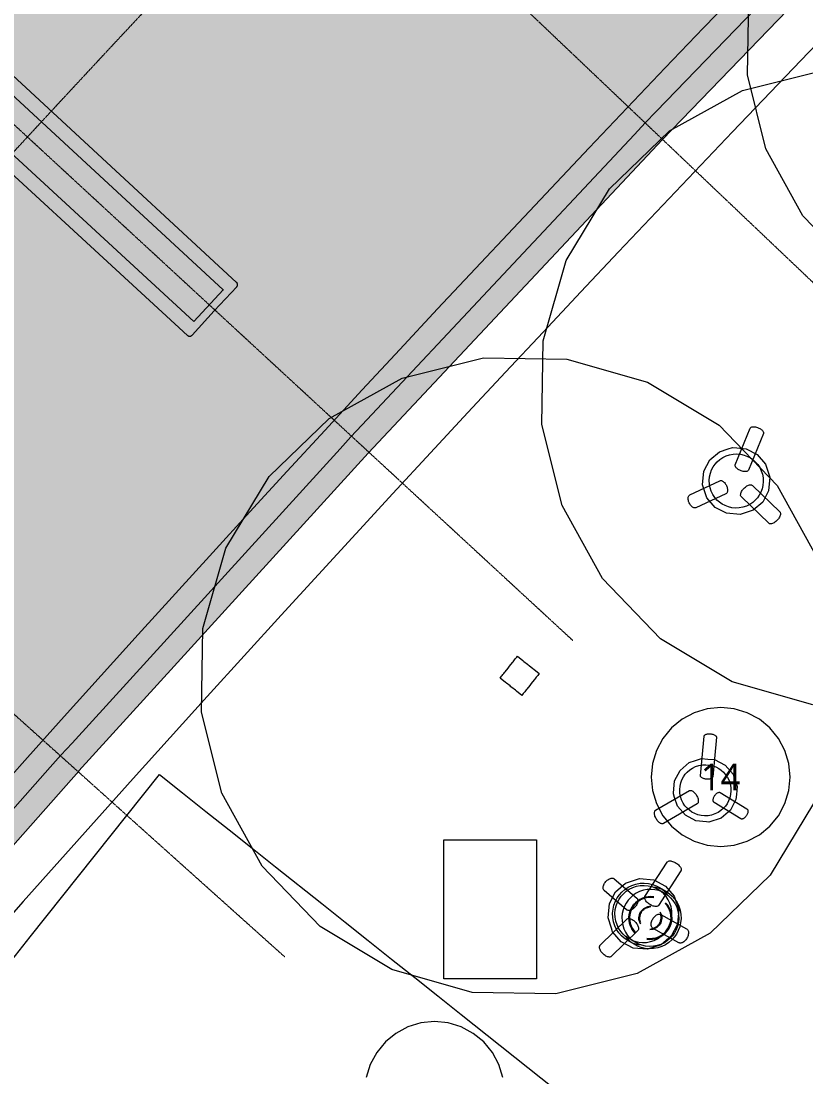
# Model space of a CAD drawing. Header units: millimetres. Extents: x -31757 to 121236, y -27283 to 59400.
# Drawn here: x 61016 to 66088, y 28250 to 35077 of the extents above; entities that cross this region are included whole.
import ezdxf

# ---------------------------------------------------------------- set-up
doc = ezdxf.new("R2010")
doc.units = ezdxf.units.MM
doc.linetypes.add('DASHDOT', pattern=[3.556, 2.54, -0.508, 0, -0.508])
for name, color, linetype, lineweight in [('10_見えがかり', 7, 'Continuous', 13), ('40_通り芯', 1, 'DASHDOT', 9), ('41_通り芯の符号', 1, 'Continuous', 13)]:
    doc.layers.add(name, color=color, linetype=linetype, lineweight=lineweight)
doc.styles.add('JP', font='NotoSansCJKjp-Regular.otf')

msp = doc.modelspace()

# ---------------------------------------------------------------- hatches: boundary and pattern name
at = {"layer": '10_見えがかり'}
msp.add_hatch(color=8, dxfattribs=at).paths.add_polyline_path([(40065.8, 29151), (40066.1, 29150.7), (40327.1, 28949.1), (40328.7, 28948), (40330.4, 28947), (40332.2, 28946.2), (40334, 28945.6), (40335.9, 28945.2), (40337.9, 28945), (40339.9, 28944.9), (40341.8, 28945.1), (40343.7, 28945.4), (40345.6, 28946), (40347.5, 28946.7), (40349.2, 28947.6), (40350.9, 28948.6), (40352.4, 28949.8), (40353.8, 28951.2), (40355.1, 28952.7), (40882.9, 29633), (41480, 30395.1), (42080.6, 31154.4), (42684.8, 31910.9), (43292.6, 32664.5), (43903.9, 33415.2), (44518.8, 34163), (45137.2, 34907.9), (45759.1, 35650), (46384.5, 36389), (47013.3, 37125.1), (47645.6, 37858.3), (48281.4, 38588.4), (48920.6, 39315.6), (49563.2, 40039.7), (50209.3, 40760.8), (50858.7, 41478.8), (51511.5, 42193.7), (52167.7, 42905.6), (52827.2, 43614.4), (53490, 44320), (54156.2, 45022.6), (54825.7, 45721.9), (55498.4, 46418.1), (56174.5, 47111.2), (56853.8, 47801), (57536.3, 48487.6), (58222.1, 49171), (58911.1, 49851.2), (59603.3, 50528.1), (60298.6, 51201.7), (60374.8, 51274.8), (60376.2, 51276.3), (60377.4, 51277.8), (60378.4, 51279.5), (60379.3, 51281.3), (60380, 51283.1), (60380.5, 51285), (60380.8, 51286.9), (60381, 51288.9), (60380.9, 51290.8), (60380.7, 51292.8), (60380.2, 51294.7), (60379.6, 51296.6), (60378.8, 51298.4), (60377.8, 51300.1), (60376.7, 51301.7), (60375.4, 51303.1), (60146.7, 51540.7), (60146.4, 51541), (60146.7, 51541.4), (60833.4, 52199.6), (61523.6, 52855.1), (62216.8, 53507.4), (62913, 54156.4), (63612.2, 54802.2), (64314.4, 55444.8), (65019.2, 56083.8), (65019.6, 56084.1), (65019.9, 56083.8), (65254.1, 55824.3), (66795, 54116.9), (66795, 54116.8), (75537.8, 44429), (75538.1, 44428.7), (75537.8, 44428.3), (75105, 44023.6), (75104.9, 44023.5), (73057.4, 42142.5), (73057.2, 42142.3), (71040.6, 40228.6), (71040.4, 40228.4), (69052.1, 38285.4), (69051.8, 38285.2), (67092.1, 36313.2), (67091.9, 36313), (65161.3, 34312.7), (65161.1, 34312.4), (63259.9, 32284), (63259.7, 32283.8), (61388.4, 30227.8), (61388.2, 30227.6), (59547.2, 28144.4), (59547, 28144.1), (57736.7, 26034.2), (57736.5, 26034), (55957.3, 23897.8), (55957.1, 23897.6), (54209.3, 21735.6), (54209.1, 21735.4), (52493.2, 19548.1), (52493, 19547.9), (50809.2, 17335.7), (50809, 17335.4), (49157.8, 15098.8), (49157.6, 15098.5), (47539.3, 12838), (47539.1, 12837.8), (45954.1, 10553.8), (45953.9, 10553.6), (44402.4, 8246.6), (44402.2, 8246.4), (42884.7, 5917), (42884.5, 5916.8), (41401.3, 3565.6), (41401.2, 3565.4), (40433.8, 2047.8), (40433.5, 2047.4), (40433, 2047.5), (34030.2, 4749.4), (34030.2, 4749.4), (26699.8, 7843.7), (26699.5, 7843.8), (26030.8, 8156.6), (26029.7, 8157.2), (26026.2, 8159.4), (26025.8, 8159.7), (26026, 8160.1), (26672.5, 9168.4), (26672.6, 9168.6), (28072.1, 11401.4), (28073.1, 11403.1), (28073.8, 11404.9), (28074.5, 11406.8), (28074.9, 11408.7), (28075.1, 11410.7), (28075.1, 11412.7), (28075, 11414.6), (28074.6, 11416.6), (28074.1, 11418.5), (28073.4, 11420.3), (28072.5, 11422), (28071.4, 11423.7), (28070.2, 11425.2), (28068.8, 11426.7), (28067.3, 11427.9), (28065.7, 11429), (27872.5, 11548.5), (27872.1, 11548.7), (27872.4, 11549.1), (28386.1, 12375.7), (28904.1, 13200.3), (29425.9, 14022.4), (29951.7, 14842.1), (30481.3, 15659.2), (31014.8, 16473.8), (31552.1, 17285.9), (32093.3, 18095.5), (32638.3, 18902.5), (33187.1, 19706.8), (33739.7, 20508.6), (34296.1, 21307.8), (34856.3, 22104.3), (35420.2, 22898.1), (35987.9, 23689.3), (36559.3, 24477.8), (37134.5, 25263.5), (37713.4, 26046.5), (38295.9, 26826.8), (38882.2, 27604.3), (39472.1, 28379.1), (40065.5, 29150.6)])

# ---------------------------------------------------------------- linework, layer by layer
for points in [[(66795, 54116.8), (75537.8, 44429), (75538.1, 44428.7), (75537.8, 44428.3), (75105, 44023.6), (75104.9, 44023.5), (73057.4, 42142.5), (73057.2, 42142.3), (71040.6, 40228.6), (71040.4, 40228.4), (69052.1, 38285.4), (69051.8, 38285.2), (67092.1, 36313.2), (67091.9, 36313), (65161.3, 34312.7), (65161.1, 34312.4), (63259.9, 32284), (63259.7, 32283.8), (61388.4, 30227.8), (61388.2, 30227.6), (59547.2, 28144.4)], [(53355.1, 41229.5), (53355.4, 41229.8), (53556.6, 41447.7), (53557, 41448), (53557.3, 41447.7), (62322.3, 33340.5), (62322.6, 33340.1), (62323, 33339.8), (62322.7, 33339.4), (62133.3, 33134.4), (62132.9, 33134.1), (62132.6, 33134.4), (53355.8, 41228.8), (53355.4, 41229.1), (53355.1, 41229.5)], [(53503.6, 40957.8), (62092.1, 33044.7), (62093.6, 33043.5), (62095.3, 33042.4), (62097, 33041.4), (62098.8, 33040.7), (62100.7, 33040.1), (62102.6, 33039.7), (62104.6, 33039.5), (62106.5, 33039.5), (62108.5, 33039.6), (62110.4, 33040), (62112.3, 33040.6), (62114.1, 33041.3), (62115.9, 33042.3), (62117.5, 33043.3), (62119.1, 33044.6), (62120.5, 33046), (62263.8, 33203.4), (62263.9, 33203.6), (62409.8, 33359.2), (62411.1, 33360.7), (62412.2, 33362.4), (62413.1, 33364.1), (62413.9, 33365.9), (62414.5, 33367.8), (62414.9, 33369.7), (62415.1, 33371.7), (62415.2, 33373.6), (62415, 33375.6), (62414.7, 33377.5), (62414.1, 33379.4), (62413.4, 33381.3), (62412.5, 33383), (62411.4, 33384.7), (62410.2, 33386.2), (62408.8, 33387.6), (53839.6, 41321.5)], [(66912.7, 36349), (65121.4, 34492.9), (65049.3, 34419.3), (65048.9, 34418.9), (64979.9, 34344.2), (63218.4, 32464.8), (63146.3, 32389), (63146, 32388.6), (63077.1, 32311.8), (61345, 30408.8), (61273.3, 30331.1), (61273, 30330.7), (61204.6, 30252.2), (59501.5, 28325)], [(60818, 30048.4), (61056.1, 30314.8), (61294.7, 30580.8), (61533.8, 30846.3), (61773.3, 31111.4), (62013.4, 31376), (62254, 31640.1), (62495.1, 31903.9), (62736.6, 32167.1), (62978.7, 32429.9), (63221.2, 32692.3), (63464.3, 32954.2), (63707.8, 33215.6), (63951.8, 33476.6), (64196.4, 33737.1), (64441.4, 33997.2), (64686.9, 34256.8), (64932.8, 34515.9), (65179.3, 34774.6), (65426.2, 35032.8), (65673.7, 35290.6)], [(69466.2, 35157), (69457.6, 34663.7), (69321.6, 34189.4), (69067.5, 33766.5), (68712.6, 33423.8), (68281.1, 33184.6), (67802.3, 33065.2), (67309, 33073.8), (66834.7, 33209.8), (66411.8, 33463.9), (66069.1, 33818.8), (65829.9, 34250.4), (65710.5, 34729.1), (65719.1, 35222.4)], [(66353.3, 35131.1), (66106.1, 34874.6), (65859.5, 34617.7), (65613.3, 34360.3), (65367.6, 34102.4), (65122.4, 33844.1), (64877.7, 33585.3), (64633.5, 33326.1), (64389.7, 33066.4), (64146.5, 32806.2), (63903.7, 32545.6), (63661.4, 32284.5), (63419.6, 32023), (63178.3, 31761), (62937.5, 31498.6), (62697.2, 31235.7), (62457.4, 30972.4), (62218.1, 30708.6), (61979.3, 30444.4), (61740.9, 30179.7), (61503.1, 29914.6), (61265.8, 29649), (61028.9, 29383), (60792.6, 29116.5)], [(66132.3, 30655.9), (65612.8, 30804.8), (65149.6, 31083.1), (64774.3, 31471.8), (64512.3, 31944.5), (64381.6, 32468.8), (64391, 33009.1), (64539.9, 33528.5), (64818.3, 33991.7), (65207, 34367.1), (65679.6, 34629.1), (66203.9, 34759.8)], [(66136.5, 30017.8), (65858.2, 29554.6), (65469.4, 29179.3), (64996.8, 28917.3), (64472.5, 28786.5), (63932.2, 28796), (63412.7, 28944.9), (62949.5, 29223.2), (62574.2, 29612), (62312.2, 30084.6), (62181.5, 30608.9), (62190.9, 31149.2), (62339.8, 31668.6), (62618.2, 32131.8), (63006.9, 32507.2), (63479.5, 32769.2), (64003.8, 32899.9)], [(64003.8, 32899.9), (64544.1, 32890.5), (65063.6, 32741.6), (65526.8, 32463.2), (65902.1, 32074.5), (66164.1, 31601.9)], [(65742.4, 32453.8), (65747.2, 32454.3), (65752.4, 32454.4), (65757.9, 32453.9), (65763.6, 32452.9), (65769.3, 32451.6), (65774.8, 32449.9), (65780, 32447.9), (65785.1, 32445.6), (65790.2, 32443), (65795.2, 32439.9), (65799.9, 32436.6), (65804.2, 32433.1), (65807.8, 32429.4), (65810.8, 32425.7), (65813.1, 32422), (65814.5, 32418.5), (65815.2, 32415.2), (65815.1, 32412.3), (65814.4, 32409.7), (65717.3, 32173.4), (65715.9, 32171), (65713.9, 32168.9), (65711.1, 32167), (65707.6, 32165.6), (65703.5, 32164.5), (65698.7, 32164), (65693.5, 32164), (65688, 32164.5), (65682.3, 32165.4), (65676.6, 32166.8), (65671.1, 32168.5), (65665.9, 32170.5), (65660.8, 32172.7), (65655.7, 32175.4), (65650.7, 32178.4), (65646, 32181.7), (65641.7, 32185.3), (65638, 32189), (65635, 32192.7), (65632.8, 32196.4), (65631.3, 32199.9), (65630.7, 32203.1), (65630.7, 32206.1), (65631.4, 32208.7), (65728.6, 32445), (65729.9, 32447.3), (65732, 32449.4), (65734.7, 32451.3), (65738.2, 32452.8), (65742.4, 32453.8)], [(65529.3, 32292.6), (65585.4, 32311), (65613.5, 32320.3), (65641.4, 32317.7), (65701.7, 32312.2), (65774.2, 32274.2), (65827.6, 32212.1), (65827.6, 32212.1), (65845, 32159.4), (65855.3, 32127.9), (65853.3, 32105.8), (65847.3, 32039.6), (65809.2, 31967.1), (65747.1, 31913.7), (65663, 31886.1), (65574.7, 31894.1), (65502.2, 31932.2), (65448.8, 31994.2), (65421.1, 32078.4), (65429.2, 32166.7), (65467.2, 32239.2), (65529.3, 32292.6)], [(65489.1, 32194.8), (65501.3, 32212.1), (65515.4, 32227.8), (65532, 32242.2), (65551, 32254.9), (65572, 32265.2), (65594.7, 32272.7), (65618.4, 32277), (65642.5, 32278.1), (65666.3, 32275.9), (65689.1, 32270.6), (65710.4, 32262.6), (65729.9, 32252.2), (65747.2, 32240.1), (65762.9, 32226), (65777.3, 32209.4), (65789.9, 32190.4), (65800.2, 32169.3), (65807.7, 32146.7), (65812.1, 32123), (65813.2, 32098.9), (65811, 32075.1), (65805.7, 32052.3), (65797.6, 32030.9), (65787.3, 32011.5), (65775.2, 31994.2), (65761.1, 31978.5), (65744.4, 31964.1), (65725.5, 31951.5), (65704.4, 31941.2), (65681.7, 31933.7), (65658, 31929.3), (65634, 31928.2), (65610.2, 31930.4), (65587.3, 31935.7), (65566, 31943.8), (65546.6, 31954.1), (65529.3, 31966.2), (65513.6, 31980.3), (65499.2, 31996.9), (65486.5, 32015.9), (65476.2, 32037), (65468.7, 32059.6), (65464.3, 32083.4), (65463.3, 32107.4), (65465.5, 32131.2), (65470.8, 32154), (65478.8, 32175.4), (65489.1, 32194.8)], [(65328.1, 31998.5), (65329.2, 32002.8), (65330.9, 32006.5), (65332.9, 32009.5), (65335.2, 32011.8), (65337.8, 32013.3), (65532.6, 32104.6), (65535.5, 32105.6), (65538.8, 32105.9), (65542.4, 32105.6), (65546.2, 32104.4), (65550.3, 32102.5), (65554.4, 32099.9), (65558.5, 32096.5), (65562.4, 32092.5), (65566.1, 32088.1), (65569.4, 32083.3), (65572.3, 32078.4), (65574.8, 32073.5), (65577, 32068.4), (65578.9, 32063), (65580.5, 32057.4), (65581.5, 32051.7), (65582.1, 32046.2), (65582, 32040.9), (65581.4, 32036), (65580.3, 32031.7), (65578.7, 32028), (65576.7, 32025), (65574.3, 32022.7), (65571.7, 32021.1), (65376.9, 31929.9), (65374, 31928.9), (65370.8, 31928.6), (65367.2, 31928.9), (65363.3, 31930), (65359.3, 31931.9), (65355.2, 31934.6), (65351.1, 31938), (65347.2, 31941.9), (65343.5, 31946.4), (65340.2, 31951.1), (65337.2, 31956), (65334.7, 31961), (65332.5, 31966.1), (65330.6, 31971.5), (65329.1, 31977.1), (65328, 31982.8), (65327.5, 31988.3), (65327.5, 31993.6), (65328.1, 31998.5)], [(65666.9, 32018.8), (65668.1, 32024.1), (65670.1, 32029.6), (65672.7, 32035.2), (65675.9, 32040.7), (65679.6, 32046), (65683.6, 32051), (65687.7, 32055.6), (65692.1, 32059.9), (65697, 32064.1), (65702.1, 32068), (65707.5, 32071.4), (65713, 32074.3), (65718.4, 32076.4), (65723.6, 32077.9), (65728.5, 32078.6), (65732.8, 32078.5), (65736.6, 32077.7), (65739.7, 32076.3), (65742.3, 32074.4), (65919.3, 31904.3), (65921.3, 31901.8), (65922.9, 31898.7), (65923.8, 31895), (65924.1, 31890.6), (65923.6, 31885.8), (65922.3, 31880.5), (65920.4, 31875), (65917.7, 31869.4), (65914.5, 31863.9), (65910.9, 31858.6), (65906.9, 31853.6), (65902.7, 31849), (65898.3, 31844.7), (65893.5, 31840.5), (65888.3, 31836.7), (65882.9, 31833.2), (65877.4, 31830.4), (65872, 31828.2), (65866.8, 31826.7), (65862, 31826.1), (65857.7, 31826.1), (65853.9, 31826.9), (65850.7, 31828.3), (65848.2, 31830.3), (65671.2, 32000.3), (65669.1, 32002.8), (65667.6, 32005.9), (65666.6, 32009.6), (65666.4, 32014), (65666.9, 32018.8)], [(64163, 30893.4), (64167.7, 30899.3), (64172.4, 30905.1), (64191.1, 30928.6), (64195.7, 30934.5), (64200.4, 30940.4), (64205.1, 30946.2), (64209.7, 30952.1), (64214.4, 30958), (64219.1, 30963.8), (64223.7, 30969.7), (64259, 30941.7), (64264.8, 30937), (64288.3, 30918.3), (64294.2, 30913.7), (64300, 30909), (64323.5, 30890.3), (64329.4, 30885.7), (64364.6, 30857.6), (64359.9, 30851.8), (64355.3, 30845.9), (64350.6, 30840), (64345.9, 30834.2), (64341.3, 30828.3), (64336.6, 30822.4), (64331.9, 30816.6), (64313.3, 30793.1), (64308.6, 30787.2), (64303.9, 30781.3), (64285.2, 30757.9), (64280.6, 30752), (64275.9, 30746.1), (64271.2, 30740.3), (64266.6, 30734.4), (64261.9, 30728.5), (64257.2, 30722.6), (64252.6, 30716.8), (64217.3, 30744.8), (64211.5, 30749.5), (64188, 30768.1), (64182.1, 30772.8), (64176.3, 30777.5), (64152.8, 30796.1), (64146.9, 30800.8), (64111.7, 30828.8), (64116.4, 30834.7), (64121, 30840.6), (64125.7, 30846.4), (64130.4, 30852.3), (64135, 30858.2), (64139.7, 30864), (64144.4, 30869.9), (64163, 30893.4)], [(65408.9, 30189.6), (65407.5, 30192), (65406.8, 30194.3), (65406.7, 30196.5), (65430.4, 30453.7), (65430.9, 30455.8), (65432, 30458), (65433.8, 30460), (65436.3, 30462), (65439.5, 30463.7), (65443.2, 30465.3), (65447.5, 30466.5), (65452.2, 30467.4), (65457.1, 30468), (65462.1, 30468.2), (65467, 30468.2), (65471.8, 30467.9), (65476.6, 30467.3), (65481.4, 30466.5), (65486.3, 30465.3), (65491, 30463.8), (65495.4, 30462.1), (65499.4, 30460.1), (65502.8, 30457.9), (65505.6, 30455.6), (65507.7, 30453.2), (65509.1, 30450.9), (65509.8, 30448.6), (65509.9, 30446.4), (65486.1, 30189.1), (65485.6, 30187), (65484.5, 30184.9), (65482.7, 30182.8), (65480.2, 30180.9), (65477.1, 30179.1), (65473.3, 30177.6), (65469, 30176.4), (65464.4, 30175.4), (65459.5, 30174.9), (65454.5, 30174.6), (65449.5, 30174.7), (65444.7, 30175), (65440, 30175.5), (65435.1, 30176.4), (65430.2, 30177.6), (65425.5, 30179), (65421.1, 30180.8), (65417.1, 30182.8), (65413.7, 30185), (65410.9, 30187.3), (65408.9, 30189.6)], [(65240.1, 30163.4), (65276.1, 30232), (65334.9, 30282.6), (65374.2, 30295.5), (65414.7, 30308.8), (65455, 30305.2), (65498.3, 30301.2), (65567, 30265.2), (65617.6, 30206.4), (65617.6, 30206.4), (65627.8, 30175.2), (65643.8, 30126.6), (65639.1, 30075), (65636.2, 30043), (65600.1, 29974.3), (65541.3, 29923.7), (65461.5, 29897.5), (65445.9, 29898.9), (65377.9, 29905.1), (65309.3, 29941.2), (65258.7, 30000), (65240, 30056.9), (65232.4, 30079.7), (65233, 30085.5), (65240.1, 30163.4), (65240.1, 30163.4)], [(65297, 30189.9), (65308.5, 30206.3), (65321.9, 30221.1), (65337.6, 30234.8), (65355.6, 30246.7), (65375.5, 30256.5), (65396.9, 30263.6), (65419.4, 30267.7), (65442.2, 30268.7), (65464.7, 30266.6), (65486.3, 30261.6), (65506.5, 30254), (65524.9, 30244.2), (65541.2, 30232.8), (65556, 30219.4), (65569.7, 30203.7), (65581.7, 30185.7), (65591.4, 30165.8), (65598.5, 30144.4), (65602.6, 30121.9), (65603.7, 30099.1), (65601.6, 30076.6), (65596.6, 30055), (65589, 30034.8), (65579.2, 30016.4), (65567.7, 30000.1), (65554.4, 29985.2), (65538.6, 29971.6), (65520.7, 29959.6), (65500.7, 29949.9), (65479.3, 29942.8), (65456.9, 29938.6), (65434.1, 29937.6), (65411.6, 29939.7), (65390, 29944.7), (65369.8, 29952.3), (65351.4, 29962.1), (65335, 29973.6), (65320.2, 29986.9), (65306.5, 30002.7), (65294.6, 30020.6), (65284.8, 30040.5), (65277.7, 30062), (65273.6, 30084.4), (65272.6, 30107.2), (65274.7, 30129.7), (65279.7, 30151.3), (65287.3, 30171.5), (65297, 30189.9)], [(60955.2, 29005.1), (61074.5, 29155.1), (61909.7, 30205.1), (62059.7, 30085.8), (62209.7, 29966.5), (62359.7, 29847.2), (62509.7, 29727.9), (62659.7, 29608.6), (62959.7, 29369.9), (63109.7, 29250.6), (63259.7, 29131.3), (63409.7, 29012), (63559.7, 28892.7), (63709.7, 28773.3), (63859.7, 28654), (64459.7, 28176.8)], [(65111, 29966.5), (65112.6, 29969.7), (65114.7, 29972.3), (65117.1, 29974.1), (65335.3, 30100.9), (65338.1, 30102.1), (65341.3, 30102.7), (65344.9, 30102.5), (65349, 30101.5), (65353.3, 30099.7), (65357.7, 30097.1), (65362.3, 30093.8), (65366.7, 30089.8), (65371, 30085.3), (65374.9, 30080.5), (65378.5, 30075.5), (65381.7, 30070.4), (65384.5, 30065.1), (65387.1, 30059.5), (65389.4, 30053.7), (65391.2, 30047.7), (65392.4, 30041.9), (65393.1, 30036.3), (65393.1, 30031.1), (65392.6, 30026.5), (65391.4, 30022.5), (65389.8, 30019.3), (65387.7, 30016.7), (65385.3, 30014.9), (65167.1, 29888.1), (65164.3, 29886.9), (65161.1, 29886.3), (65157.5, 29886.5), (65153.5, 29887.5), (65149.1, 29889.3), (65144.7, 29891.9), (65140.1, 29895.2), (65135.7, 29899.2), (65131.4, 29903.7), (65127.5, 29908.5), (65123.9, 29913.5), (65120.7, 29918.6), (65117.9, 29923.9), (65115.3, 29929.5), (65113, 29935.3), (65111.2, 29941.3), (65110, 29947.1), (65109.3, 29952.7), (65109.3, 29957.9), (65109.8, 29962.5), (65111, 29966.5)], [(65488.9, 30040.9), (65489.4, 30045.2), (65490.4, 30049.7), (65491.8, 30054.2), (65493.5, 30058.6), (65495.6, 30062.9), (65497.8, 30066.8), (65500.3, 30070.7), (65503.1, 30074.4), (65506.3, 30078), (65509.6, 30081.3), (65513.2, 30084.2), (65516.8, 30086.6), (65520.3, 30088.5), (65523.8, 30089.7), (65527, 30090.3), (65529.9, 30090.3), (65532.5, 30089.8), (65534.7, 30088.7), (65707.6, 29983.5), (65709.5, 29982), (65711.2, 29979.9), (65712.6, 29977.3), (65713.5, 29974.2), (65714, 29970.6), (65714, 29966.6), (65713.5, 29962.3), (65712.5, 29957.8), (65711.1, 29953.3), (65709.4, 29948.9), (65707.3, 29944.6), (65705.1, 29940.6), (65702.6, 29936.8), (65699.8, 29933.1), (65696.6, 29929.5), (65693.3, 29926.2), (65689.7, 29923.2), (65686.1, 29920.8), (65682.6, 29919), (65679.1, 29917.8), (65675.9, 29917.2), (65673, 29917.2), (65670.4, 29917.7), (65668.2, 29918.7), (65495.3, 30024), (65493.4, 30025.5), (65491.7, 30027.5), (65490.3, 30030.1), (65489.4, 30033.3), (65488.9, 30036.9), (65488.9, 30040.9)], [(63998.1, 29783.3), (64048.1, 29783.2), (64098.1, 29783.2), (64148.1, 29783.2), (64198.1, 29783.2), (64298.1, 29783.2), (64348.1, 29783.2), (64348.1, 29708.2), (64348.1, 29633.2), (64348.1, 29558.2), (64348.1, 29483.2), (64348.1, 29408.2), (64348.1, 29333.2), (64348.1, 29183.2), (64348.1, 29108.2), (64348.1, 29033.2), (64348, 28958.2), (64348, 28883.2), (64298, 28883.2), (64248, 28883.2), (64198, 28883.2), (64148, 28883.2), (64048, 28883.2), (63948, 28883.3), (63898, 28883.3), (63848, 28883.3), (63798, 28883.3), (63748, 28883.3), (63748.1, 29033.3), (63748.1, 29108.3), (63748.1, 29183.3), (63748.1, 29258.3), (63748.1, 29333.3), (63748.1, 29408.3), (63748.1, 29483.3), (63748.1, 29558.3), (63748.1, 29633.3), (63748.1, 29783.3), (63798.1, 29783.3), (63998.1, 29783.3)], [(65191.7, 29639.2), (65193.7, 29641.6), (65196.4, 29643.6), (65199.9, 29645.1), (65204.1, 29646.1), (65209, 29646.4), (65214.5, 29646.1), (65220.4, 29645.1), (65226.4, 29643.5), (65232.6, 29641.3), (65238.7, 29638.6), (65244.5, 29635.6), (65249.9, 29632.3), (65255.1, 29628.7), (65260.3, 29624.7), (65265.2, 29620.3), (65269.8, 29615.6), (65273.8, 29610.7), (65277.1, 29605.8), (65279.7, 29601), (65281.4, 29596.4), (65282.2, 29592.1), (65282.3, 29588.3), (65281.6, 29585), (65280.2, 29582.2), (65136.5, 29358.8), (65134.5, 29356.4), (65131.7, 29354.4), (65128.2, 29352.8), (65124, 29351.8), (65119.1, 29351.5), (65113.6, 29351.8), (65107.8, 29352.8), (65101.7, 29354.5), (65095.5, 29356.7), (65089.5, 29359.3), (65083.7, 29362.4), (65078.2, 29365.6), (65073, 29369.2), (65067.9, 29373.2), (65062.9, 29377.6), (65058.4, 29382.3), (65054.4, 29387.2), (65051, 29392.1), (65048.5, 29396.9), (65046.8, 29401.5), (65045.9, 29405.8), (65045.8, 29409.6), (65046.6, 29413), (65047.9, 29415.8), (65191.7, 29639.2)], [(64778, 29474.4), (64778.6, 29479.9), (64779.9, 29485.6), (64781.9, 29491.4), (64784.5, 29497.1), (64787.6, 29502.6), (64791.1, 29507.7), (64794.9, 29512.4), (64799, 29516.8), (64803.5, 29521), (64808.4, 29524.9), (64813.7, 29528.3), (64819.1, 29531.2), (64824.5, 29533.3), (64829.9, 29534.7), (64834.9, 29535.3), (64839.5, 29535.1), (64843.7, 29534.2), (64847.2, 29532.6), (64850.2, 29530.5), (64994.7, 29406.2), (64997.3, 29403.5), (64999.3, 29400.2), (65000.9, 29396.3), (65001.8, 29391.7), (65001.9, 29386.7), (65001.4, 29381.2), (65000.1, 29375.5), (64998.1, 29369.7), (64995.5, 29364), (64992.3, 29358.6), (64988.8, 29353.4), (64985.1, 29348.8), (64981, 29344.4), (64976.5, 29340.1), (64971.5, 29336.2), (64966.3, 29332.8), (64960.9, 29329.9), (64955.4, 29327.8), (64950.1, 29326.4), (64945.1, 29325.8), (64940.5, 29326.1), (64936.3, 29327), (64932.7, 29328.5), (64929.8, 29330.6), (64785.2, 29454.9), (64782.7, 29457.6), (64780.6, 29460.9), (64779.1, 29464.8), (64778.2, 29469.4), (64778, 29474.4)], [(65012, 29531.7), (65104.9, 29523.3), (65181.2, 29483.2), (65237.4, 29417.9), (65266.6, 29329.2), (65262.8, 29287.7), (65258.1, 29236.3), (65218.1, 29160), (65152.7, 29103.8), (65064.1, 29074.7), (64971.2, 29083.1), (64894.9, 29123.2), (64838.7, 29188.5), (64831.4, 29210.8), (64809.5, 29277.2), (64818, 29370.1), (64858.1, 29446.4), (64923.4, 29502.6), (65012, 29531.7)], [(64899.1, 29445.1), (64918, 29461.6), (64939.7, 29476), (64963.6, 29487.8), (64989.4, 29496.4), (65016.4, 29501.5), (65043.8, 29502.8), (65070.8, 29500.3), (65096.7, 29494.3), (65120.9, 29485.2), (65143, 29473.5), (65187.6, 29447.7), (65207.2, 29433.9), (65225, 29417.8), (65241.3, 29398.9), (65255.6, 29377.3), (65267.2, 29353.3), (65275.6, 29327.5), (65280.4, 29300.4), (65281.5, 29273), (65278.9, 29245.8), (65272.8, 29219.8), (65263.5, 29195.4), (65251.7, 29173.2), (65237.8, 29153.5), (65221.7, 29135.5), (65202.8, 29119), (65181.1, 29104.6), (65157.1, 29092.8), (65131.3, 29084.2), (65104.4, 29079.1), (65077, 29077.8), (65050, 29080.3), (65024.1, 29086.3), (64999.9, 29095.4), (64977.8, 29107.1), (64933.2, 29132.9), (64913.6, 29146.7), (64895.8, 29162.8), (64879.5, 29181.7), (64865.2, 29203.3), (64853.6, 29227.3), (64845.2, 29253.1), (64840.4, 29280.2), (64839.3, 29307.6), (64841.9, 29334.8), (64848, 29360.8), (64857.3, 29385.2), (64869.1, 29407.4), (64883, 29427.1), (64899.1, 29445.1)], [(64894.6, 29417.8), (64909.5, 29434.4), (64927, 29449.7), (64947, 29463.1), (64969.2, 29474), (64993.1, 29482), (65018, 29486.6), (65043.4, 29487.8), (65068.3, 29485.5), (65092.3, 29480), (65114.7, 29471.6), (65135.1, 29460.7), (65179.8, 29434.9), (65197.9, 29422.2), (65214.3, 29407.3), (65229.4, 29389.8), (65242.6, 29369.8), (65253.3, 29347.6), (65261.1, 29323.7), (65265.6, 29298.7), (65266.6, 29273.3), (65264.2, 29248.2), (65258.5, 29224.1), (65250, 29201.6), (65239, 29181), (65226.2, 29162.8), (65211.3, 29146.2), (65193.8, 29130.9), (65173.7, 29117.5), (65151.6, 29106.6), (65127.7, 29098.7), (65102.8, 29094), (65077.4, 29092.8), (65052.5, 29095.1), (65028.5, 29100.6), (65006.1, 29109), (64985.7, 29119.9), (64941, 29145.7), (64922.9, 29158.4), (64906.5, 29173.3), (64891.4, 29190.8), (64878.2, 29210.8), (64867.5, 29233), (64859.7, 29256.9), (64855.2, 29281.9), (64854.2, 29307.3), (64856.6, 29332.4), (64862.3, 29356.5), (64870.8, 29379), (64881.8, 29399.6), (64894.6, 29417.8)], [(65137, 29454.2), (65113, 29459.7), (65088, 29462), (65062.7, 29460.8), (65037.8, 29456.2), (65013.9, 29448.2), (64991.7, 29437.3), (64971.7, 29423.9), (64954.2, 29408.6), (64939.3, 29392), (64926.4, 29373.8), (64915.5, 29353.3), (64906.9, 29330.7), (64901.3, 29306.6), (64898.8, 29281.5), (64899.9, 29256.1), (64904.3, 29231.1), (64912.1, 29207.2), (64922.9, 29185), (64936, 29165), (64951.1, 29147.5), (64967.6, 29132.6), (64968, 29132.4), (64983.8, 29126.4), (65007.8, 29120.9), (65032.8, 29118.6), (65058.1, 29119.8), (65083, 29124.4), (65106.9, 29132.4), (65129.1, 29143.3), (65149.1, 29156.7), (65166.6, 29172), (65181.5, 29188.6), (65194.4, 29206.8), (65205.3, 29227.3), (65213.9, 29249.9), (65219.5, 29274), (65222, 29299.1), (65220.9, 29324.5), (65216.5, 29349.5), (65208.7, 29373.4), (65197.9, 29395.6), (65184.7, 29415.6), (65169.6, 29433.1), (65153.2, 29448), (65152.8, 29448.2), (65137, 29454.2)], [(65115.5, 29474.5), (65105.3, 29475.4), (65105.2, 29475.1), (65114.7, 29471.6), (65135.1, 29460.7), (65179.8, 29434.9), (65198.5, 29421.7), (65198.6, 29421.7), (65196.6, 29424.7), (65180.3, 29443.6), (65162.5, 29459.7), (65159.9, 29461.6), (65141.4, 29468.5), (65115.5, 29474.5)], [(64986.3, 29375.8), (64999.4, 29387.3), (65014.5, 29397.3), (65031.1, 29405.5), (65049, 29411.5), (65067.7, 29415), (65086.7, 29415.9), (65105.4, 29414.2), (65105.7, 29414), (65087, 29415.7), (65068, 29414.8), (65049.3, 29411.3), (65031.4, 29405.3), (65014.8, 29397.1), (64999.8, 29387.1), (64986.6, 29375.6), (64975.4, 29363.2), (64965.8, 29349.5), (64957.6, 29334.1), (64951.2, 29317.2), (64946.9, 29299.1), (64945.1, 29280.3), (64945.9, 29261.3), (64949.3, 29242.5), (64955.1, 29224.6), (64963.1, 29207.9), (64973, 29192.9), (64984.4, 29179.8), (64984, 29180), (64972.7, 29193.1), (64962.8, 29208.1), (64954.8, 29224.8), (64948.9, 29242.7), (64945.6, 29261.4), (64944.8, 29280.5), (64946.6, 29299.3), (64950.9, 29317.4), (64957.3, 29334.3), (64965.5, 29349.7), (64975.1, 29363.4), (64986.3, 29375.8)], [(64968.9, 29347.6), (64978.2, 29360.9), (64989.1, 29373), (65001.8, 29384.1), (65016.4, 29393.9), (65032.6, 29401.8), (65050, 29407.6), (65068.1, 29411), (65086.6, 29411.9), (65104.8, 29410.2), (65105.1, 29410), (65086.9, 29411.7), (65068.5, 29410.8), (65050.3, 29407.4), (65032.9, 29401.6), (65016.7, 29393.7), (65002.2, 29383.9), (64989.4, 29372.8), (64978.5, 29360.7), (64969.2, 29347.4), (64961.2, 29332.5), (64955, 29316.1), (64950.9, 29298.5), (64949.1, 29280.2), (64949.8, 29261.7), (64953.1, 29243.5), (64958.8, 29226.1), (64966.6, 29209.9), (64976.2, 29195.4), (64987.2, 29182.6), (64986.9, 29182.8), (64975.9, 29195.5), (64966.3, 29210.1), (64958.5, 29226.3), (64952.8, 29243.7), (64949.5, 29261.9), (64948.8, 29280.4), (64950.6, 29298.7), (64954.7, 29316.2), (64960.9, 29332.7), (64968.9, 29347.6)], [(65181.4, 29374.8), (65181.7, 29374.7), (65193.1, 29361.5), (65202.9, 29346.5), (65211, 29329.9), (65216.8, 29311.9), (65220.2, 29293.2), (65221, 29274.1), (65219.1, 29255.3), (65214.9, 29237.2), (65208.5, 29220.3), (65200.3, 29204.9), (65190.6, 29191.2), (65179.5, 29178.8), (65166.3, 29167.3), (65151.3, 29157.3), (65134.7, 29149.1), (65116.8, 29143.2), (65098.1, 29139.7), (65079.1, 29138.8), (65060.3, 29140.5), (65060, 29140.7), (65078.8, 29138.9), (65097.7, 29139.8), (65116.5, 29143.3), (65134.4, 29149.3), (65151, 29157.5), (65166, 29167.5), (65179.2, 29179), (65190.3, 29191.4), (65199.9, 29205.1), (65208.2, 29220.5), (65214.6, 29237.4), (65218.8, 29255.5), (65220.6, 29274.3), (65219.9, 29293.4), (65216.5, 29312.1), (65210.7, 29330.1), (65202.6, 29346.7), (65192.7, 29361.7), (65181.4, 29374.8)], [(65178.6, 29372), (65178.9, 29371.8), (65189.9, 29359.1), (65199.5, 29344.5), (65207.3, 29328.4), (65213, 29310.9), (65216.2, 29292.7), (65217, 29274.2), (65215.2, 29256), (65211.1, 29238.4), (65204.9, 29222), (65196.9, 29207), (65187.5, 29193.7), (65176.7, 29181.6), (65163.9, 29170.5), (65149.3, 29160.8), (65133.2, 29152.8), (65115.8, 29147), (65097.6, 29143.6), (65079.2, 29142.8), (65061, 29144.4), (65060.7, 29144.6), (65078.9, 29142.9), (65097.3, 29143.8), (65115.5, 29147.2), (65132.9, 29153), (65149, 29161), (65163.6, 29170.7), (65176.4, 29181.8), (65187.2, 29193.9), (65196.6, 29207.2), (65204.5, 29222.2), (65210.8, 29238.6), (65214.9, 29256.1), (65216.7, 29274.4), (65215.9, 29292.9), (65212.7, 29311.1), (65207, 29328.5), (65199.2, 29344.7), (65189.6, 29359.3), (65178.6, 29372)], [(65031.3, 29329.9), (65038.3, 29336), (65046.3, 29341.4), (65055.2, 29345.7), (65064.7, 29348.9), (65074.7, 29350.8), (65084.8, 29351.3), (65085.2, 29351.1), (65075, 29350.6), (65065.1, 29348.7), (65055.5, 29345.5), (65046.6, 29341.2), (65038.6, 29335.8), (65031.6, 29329.7), (65025.7, 29323.1), (65020.5, 29315.8), (65016.1, 29307.6), (65012.7, 29298.5), (65010.5, 29288.9), (65009.5, 29278.9), (65009.9, 29268.7), (65011.7, 29258.7), (65014.8, 29249.1), (65019.1, 29240.3), (65018.8, 29240.4), (65014.5, 29249.3), (65011.4, 29258.9), (65009.6, 29268.9), (65009.2, 29279.1), (65010.1, 29289.1), (65012.4, 29298.7), (65015.8, 29307.7), (65020.2, 29316), (65025.3, 29323.3), (65031.3, 29329.9)], [(65028.4, 29320.8), (65034.1, 29327.1), (65040.7, 29332.8), (65048.3, 29337.9), (65056.7, 29342), (65065.7, 29345), (65075.1, 29346.8), (65075.5, 29346.6), (65066, 29344.9), (65057, 29341.8), (65048.6, 29337.7), (65041, 29332.7), (65034.4, 29326.9), (65028.8, 29320.6), (65023.9, 29313.7), (65019.8, 29305.9), (65016.5, 29297.4), (65014.4, 29288.3), (65013.5, 29278.8), (65013.8, 29269.2), (65015.5, 29259.7), (65018.5, 29250.7), (65018.2, 29250.8), (65015.2, 29259.9), (65013.5, 29269.3), (65013.1, 29279), (65014.1, 29288.5), (65016.2, 29297.6), (65019.4, 29306.1), (65023.6, 29313.9), (65028.4, 29320.8)], [(65119.1, 29213.5), (65127.1, 29218.8), (65134.2, 29224.9), (65140.1, 29231.6), (65145.2, 29238.9), (65149.6, 29247.1), (65153, 29256.1), (65155.3, 29265.7), (65156.3, 29275.8), (65155.9, 29285.9), (65154.1, 29295.9), (65151, 29305.5), (65146.7, 29314.4), (65147, 29314.2), (65151.3, 29305.3), (65154.4, 29295.7), (65156.2, 29285.7), (65156.6, 29275.6), (65155.6, 29265.5), (65153.4, 29255.9), (65149.9, 29246.9), (65145.6, 29238.7), (65140.4, 29231.4), (65134.5, 29224.7), (65127.5, 29218.6), (65119.4, 29213.3), (65110.6, 29208.9), (65101, 29205.7), (65091.1, 29203.9), (65080.9, 29203.4), (65080.6, 29203.6), (65090.7, 29204), (65100.7, 29205.9), (65110.3, 29209.1), (65119.1, 29213.5)], [(65088.4, 29233.7), (65088.5, 29239.7), (65089.3, 29246), (65090.8, 29252.3), (65092.8, 29258.5), (65095.2, 29264.4), (65098, 29269.9), (65101.2, 29275.2), (65104.9, 29280.5), (65109.1, 29285.4), (65113.7, 29290), (65118.6, 29294), (65123.7, 29297.3), (65128.8, 29299.8), (65133.8, 29301.4), (65138.6, 29302.1), (65143, 29302), (65147, 29301.2), (65150.5, 29299.7), (65317.1, 29207.3), (65320.2, 29205.1), (65323, 29202.2), (65325.4, 29198.5), (65327.3, 29194.1), (65328.6, 29189), (65329.2, 29183.3), (65329.1, 29177.3), (65328.3, 29171), (65326.9, 29164.7), (65324.9, 29158.5), (65322.4, 29152.6), (65319.6, 29147), (65316.4, 29141.7), (65312.7, 29136.5), (65308.5, 29131.6), (65303.9, 29127), (65299, 29123), (65293.9, 29119.7), (65288.8, 29117.2), (65283.8, 29115.6), (65279, 29114.9), (65274.6, 29115), (65270.7, 29115.8), (65267.2, 29117.3), (65100.6, 29209.7), (65097.4, 29211.9), (65094.6, 29214.8), (65092.2, 29218.5), (65090.3, 29222.9), (65089, 29228), (65088.4, 29233.7)], [(65108.8, 29212.8), (65117.2, 29216.9), (65124.7, 29222), (65131.4, 29227.8), (65137, 29234), (65141.9, 29240.9), (65146, 29248.7), (65149.2, 29257.2), (65151.4, 29266.4), (65152.3, 29275.9), (65151.9, 29285.5), (65150.2, 29294.9), (65147.3, 29304), (65147.6, 29303.8), (65150.5, 29294.7), (65152.2, 29285.3), (65152.6, 29275.7), (65151.7, 29266.2), (65149.6, 29257.1), (65146.3, 29248.5), (65142.2, 29240.8), (65137.3, 29233.8), (65131.7, 29227.6), (65125.1, 29221.8), (65117.5, 29216.7), (65109.1, 29212.6), (65100.1, 29209.6), (65090.6, 29207.8), (65090.3, 29208), (65099.7, 29209.8), (65108.8, 29212.8)], [(64754.4, 29087.9), (64754.7, 29092.2), (64755.6, 29095.9), (64757.1, 29099), (64759.1, 29101.5), (64931.1, 29269.6), (64933.6, 29271.5), (64936.7, 29273), (64940.5, 29273.8), (64944.8, 29274), (64949.6, 29273.4), (64954.8, 29272), (64960.2, 29269.9), (64965.6, 29267.1), (64971, 29263.8), (64976.2, 29260), (64981, 29256), (64985.4, 29251.7), (64989.5, 29247.2), (64993.5, 29242.3), (64997.1, 29237.1), (65000.3, 29231.6), (65003, 29226.1), (65005, 29220.7), (65006.2, 29215.5), (65006.7, 29210.6), (65006.5, 29206.3), (65005.6, 29202.6), (65004, 29199.5), (65002, 29197), (64830.1, 29028.9), (64827.5, 29027), (64824.4, 29025.5), (64820.6, 29024.7), (64816.3, 29024.6), (64811.5, 29025.2), (64806.3, 29026.5), (64800.9, 29028.6), (64795.5, 29031.4), (64790.1, 29034.7), (64785, 29038.5), (64780.1, 29042.6), (64775.7, 29046.8), (64771.6, 29051.3), (64767.6, 29056.2), (64764, 29061.5), (64760.8, 29066.9), (64758.1, 29072.4), (64756.2, 29077.9), (64754.9, 29083.1), (64754.4, 29087.9)], [(64922.2, 29158.9), (64922.2, 29158.9), (64924.2, 29155.9), (64940.5, 29137), (64958.2, 29120.9), (64960.9, 29119), (64979.4, 29112.1), (65005.3, 29106.1), (65015.5, 29105.2), (65015.6, 29105.5), (65006.1, 29109), (64985.7, 29119.9), (64941, 29145.7), (64922.2, 29158.9)]]:
    msp.add_lwpolyline(points, dxfattribs=at)
at = {"layer": '40_通り芯'}
for points in [[(66461.7, 33075.8), (52404.5, 46445.7)], [(64582.6, 31071), (50331.7, 44234.3)], [(62720.5, 29025), (48277.6, 41977.4)], [(60944.6, 34206.6), (61266.9, 34555.1), (61589.9, 34902.9), (61913.9, 35249.9)]]:
    msp.add_lwpolyline(points, dxfattribs=at)
at = {"layer": '41_通り芯の符号'}
for points in [[(65987.6, 30188.9), (65978.9, 30276.7), (65953.3, 30361.1), (65911.7, 30438.9), (65855.8, 30507.1), (65787.6, 30563.1), (65709.8, 30604.7), (65625.4, 30630.3), (65537.6, 30638.9), (65449.8, 30630.3), (65365.4, 30604.7), (65287.6, 30563.1), (65219.4, 30507.1), (65163.4, 30438.9), (65121.8, 30361.1), (65096.2, 30276.7), (65087.6, 30188.9), (65096.2, 30101.1), (65121.8, 30016.7), (65163.4, 29938.9), (65219.4, 29870.7), (65287.6, 29814.8), (65365.4, 29773.2), (65449.8, 29747.6), (65537.6, 29738.9), (65625.4, 29747.6), (65709.8, 29773.2), (65787.6, 29814.8), (65855.8, 29870.7), (65911.7, 29938.9), (65953.3, 30016.7), (65978.9, 30101.1), (65987.6, 30188.9)], [(64129.6, 28244.9), (64104, 28329.3), (64062.5, 28407.1), (64006.5, 28475.3), (63938.3, 28531.3), (63860.5, 28572.8), (63776.1, 28598.4), (63688.3, 28607.1), (63600.5, 28598.4), (63516.1, 28572.8), (63438.3, 28531.3), (63370.1, 28475.3), (63314.1, 28407.1), (63272.5, 28329.3), (63246.9, 28244.9)]]:
    msp.add_lwpolyline(points, dxfattribs=at)

# ---------------------------------------------------------------- texts
at = {"layer": '41_通り芯の符号', "insert": (65537.6, 30188.9), "char_height": 171.99, "attachment_point": 5, "style": 'JP'}
msp.add_mtext('14', dxfattribs=at)

doc.saveas('drawing.dxf')
